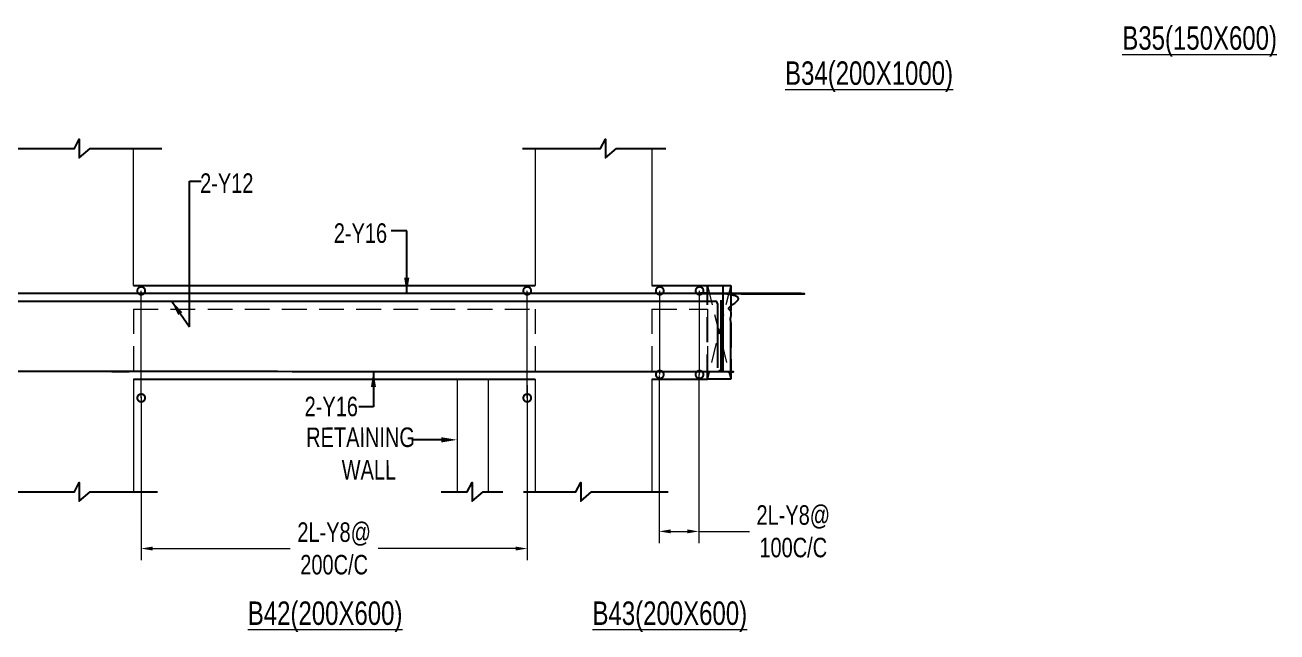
# Model space of a CAD drawing. Header units: millimetres. Extents: x 39642 to 122100, y 15829 to 56435.
# Drawn here: x 73662 to 81689, y 26435 to 30323 of the extents above; entities that cross this region are included whole.
import ezdxf

# ---------------------------------------------------------------- set-up
doc = ezdxf.new("R2010")
doc.units = ezdxf.units.MM
for name, pattern in [('CONTINOUS', [0]), ('CONTINU', [0]), ('HIDDEN', [9.525, 6.35, -3.175])]:
    doc.linetypes.add(name, pattern=pattern)
for name, color, linetype in [('-S-ARROW', 253, 'Continuous'), ('-S-MISC', 8, 'Continuous'), ('-STR-BEAM', 7, 'CONTINU'), ('-STR-REINF', 3, 'Continuous'), ('-STR-TEXT', 6, 'Continuous')]:
    doc.layers.add(name, color=color, linetype=linetype)
for name, color, linetype, lineweight in [('-S-STIRUP', 11, 'Continuous', 9), ('-STR-COLUMN', 5, 'HIDDEN', 13), ('-STR-RF-DIM', 252, 'CONTINOUS', 20), ('Elevation-1', 41, 'Continuous', 20), ('S-BEAM-IDEN', 2, 'Continuous', 9), ('SEC TEXT', 9, 'Continuous', 18), ('SLAB LINE', 254, 'HIDDEN', 20)]:
    doc.layers.add(name, color=color, linetype=linetype, lineweight=lineweight)
doc.styles.add('BEAM-LS', font='romans.shx', dxfattribs={"width": 0.8})
doc.styles.add('EL', font='swisscl.ttf')
doc.styles.add('SOBHA', font='swisscl.ttf')
doc.styles.add('sobha.sed', font='swisscl.ttf')
doc.dimstyles.new('S-50', dxfattribs={"dimscale": 50, "dimtxt": 2.5, "dimasz": 1.25, "dimexe": 1, "dimexo": 1, "dimgap": 0.5, "dimtad": 1, "dimdec": 0, "dimrnd": 0.0005, "dimzin": 0, "dimdsep": 46, "dimtxsty": 'EL', "dimblk": 'ARCHTICK', "dimcen": 0.09, "dimdle": 1.5, "dimclrd": 251, "dimclre": 251, "dimclrt": 6, "dimadec": 0, "dimazin": 0, "dimtfac": 1, "dimtdec": 0, "dimtofl": 0, "dimtmove": 0, "dimatfit": 3, "dimfxl": 2, "dimtolj": 1, "dimtzin": 0, "dimlwd": -1, "dimlwe": -1, "dimarcsym": 0})
doc.dimstyles.new('S-DIM50', dxfattribs={"dimscale": 50, "dimtxt": 2.5, "dimasz": 1.5, "dimexe": 1.5, "dimexo": 1, "dimgap": 0.5, "dimtad": 0, "dimdec": 0, "dimzin": 0, "dimdsep": 46, "dimtxsty": 'SOBHA', "dimcen": 0.09, "dimclrd": 256, "dimclre": 256, "dimclrt": 6, "dimadec": 5, "dimazin": 0, "dimtfac": 1, "dimtdec": 0, "dimtofl": 0, "dimtmove": 0, "dimatfit": 3, "dimfxl": 0.18, "dimtolj": 1, "dimtzin": 0, "dimlwd": -1, "dimlwe": -1, "dimarcsym": 0})
doc.dimstyles.new('STIRUP', dxfattribs={"dimscale": 50, "dimtxt": 2.5, "dimasz": 2.2, "dimexe": 0, "dimexo": 0, "dimgap": 0.5, "dimtad": 0, "dimdec": 0, "dimzin": 0, "dimdsep": 46, "dimtxsty": 'BEAM-LS', "dimblk": 'DOTSMALL', "dimcen": 0.09, "dimclrd": 256, "dimclre": 256, "dimclrt": 256, "dimadec": 5, "dimazin": 0, "dimtfac": 1, "dimtdec": 0, "dimtofl": 0, "dimtmove": 0, "dimatfit": 3, "dimldrblk": 'DOTSMALL', "dimfxl": 0, "dimfxlon": 1, "dimtolj": 1, "dimtzin": 0, "dimlwd": -1, "dimlwe": -1, "dimarcsym": 0})

# ---------------------------------------------------------------- blocks, each defined once
blk = doc.blocks.new('_DotSmall')
at = {"color": 0, "linetype": 'ByBlock', "const_width": 0.5}
blk.add_lwpolyline([(-0.0625, 0, 1), (0.0625, 0, 1)], format="xyb", close=True, dxfattribs=at)
blk = doc.blocks.new('*D191')
at = {"layer": '-S-STIRUP', "ltscale": 100, "transparency": 16777216}
blk.add_line((74407.1, 27934.4), (74407.1, 28621.1), dxfattribs=at)
at = {"layer": '-S-STIRUP', "linetype": 'CONTINU', "ltscale": 100, "transparency": 16777216, "xscale": 100, "yscale": 100, "zscale": 100}
for p, rotation in [((74407.1, 28621.1), 90), ((74407.1, 27934.4), 270)]:
    blk.add_blockref('_DotSmall', p, dxfattribs=dict(at, rotation=rotation))
blk = doc.blocks.new('*D192')
at = {"layer": '-S-STIRUP', "ltscale": 100, "transparency": 16777216}
blk.add_line((76882.2, 27934.4), (76882.2, 28621.1), dxfattribs=at)
at = {"layer": '-S-STIRUP', "linetype": 'CONTINU', "ltscale": 100, "transparency": 16777216, "xscale": 100, "yscale": 100, "zscale": 100}
for p, rotation in [((76882.2, 28621.1), 90), ((76882.2, 27934.4), 270)]:
    blk.add_blockref('_DotSmall', p, dxfattribs=dict(at, rotation=rotation))
blk = doc.blocks.new('_ArchTick')
at = {"color": 0, "linetype": 'ByBlock', "const_width": 0.15}
blk.add_lwpolyline([(-0.5, -0.5), (0.5, 0.5)], dxfattribs=at)
blk = doc.blocks.new('*D193')
at = {"layer": '-STR-RF-DIM', "transparency": 16777216}
for p, q in [((76882.2, 28015.3), (76882.2, 26894.5)), ((74406.2, 27940.6), (74406.2, 26894.5)), ((74481.2, 26969.5), (75362.7, 26969.5)), ((76807.2, 26969.5), (75925.7, 26969.5))]:
    blk.add_line(p, q, dxfattribs=at)
for points in [[(74481.2, 26982), (74481.2, 26957), (74406.2, 26969.5)], [(76807.2, 26982), (76807.2, 26957), (76882.2, 26969.5)]]:
    blk.add_solid(points, dxfattribs=at)
at = {"layer": '-STR-RF-DIM', "color": 6, "transparency": 16777216, "insert": (75644.2, 26969.5), "char_height": 125, "attachment_point": 5, "style": 'SOBHA'}
blk.add_mtext('\\A1;2L-Y8@\\P200C/C', dxfattribs=at)
blk = doc.blocks.new('*D211')
at = {"layer": '-S-STIRUP', "ltscale": 100, "transparency": 16777216}
blk.add_line((77732.1, 28084.4), (77732.1, 28621.1), dxfattribs=at)
at = {"layer": '-S-STIRUP', "linetype": 'CONTINU', "ltscale": 100, "transparency": 16777216, "xscale": 100, "yscale": 100, "zscale": 100}
for p, rotation in [((77732.1, 28621.1), 90), ((77732.1, 28084.4), 270)]:
    blk.add_blockref('_DotSmall', p, dxfattribs=dict(at, rotation=rotation))
blk = doc.blocks.new('*D212')
at = {"layer": '-STR-RF-DIM', "transparency": 16777216}
for p, q in [((77727.3, 28078.2), (77727.3, 27004.3)), ((77983.2, 28084.4), (77983.2, 27004.3)), ((77802.3, 27079.3), (77908.2, 27079.3)), ((77983.2, 27079.3), (78306.4, 27079.3))]:
    blk.add_line(p, q, dxfattribs=at)
for points in [[(77802.3, 27091.8), (77802.3, 27066.8), (77727.3, 27079.3)], [(77908.2, 27091.8), (77908.2, 27066.8), (77983.2, 27079.3)]]:
    blk.add_solid(points, dxfattribs=at)
at = {"layer": '-STR-RF-DIM', "color": 6, "transparency": 16777216, "insert": (78587.9, 27079.3), "char_height": 125, "attachment_point": 5, "style": 'SOBHA'}
blk.add_mtext('\\A1;2L-Y8@\\P100C/C', dxfattribs=at)
blk = doc.blocks.new('*D213')
at = {"layer": '-S-STIRUP', "ltscale": 100, "transparency": 16777216}
blk.add_line((77987.1, 28084.4), (77987.1, 28621.1), dxfattribs=at)
at = {"layer": '-S-STIRUP', "linetype": 'CONTINU', "ltscale": 100, "transparency": 16777216, "xscale": 100, "yscale": 100, "zscale": 100}
for p, rotation in [((77987.1, 28621.1), 90), ((77987.1, 28084.4), 270)]:
    blk.add_blockref('_DotSmall', p, dxfattribs=dict(at, rotation=rotation))
blk = doc.blocks.new('A$Cd5a942ff')
at = {"layer": '-S-ARROW'}
blk.add_lwpolyline([(186.7, 0), (0, 0), (0, 0)], dxfattribs=at)
blk.add_solid([(186.7, -16.7), (286.7, 0), (186.7, 16.7)], dxfattribs=at)

msp = doc.modelspace()

# ---------------------------------------------------------------- linework, layer by layer
at = {"layer": '-S-MISC', "linetype": 'ByBlock', "ltscale": 1000, "elevation": 0}
for points in [[(73590.3, 29533.2), (73978.6, 29533.2), (74009.5, 29592.8), (74009.5, 29472.7), (74079.8, 29533.2), (74538.6, 29533.2)], [(76852.7, 29533.2), (77352.6, 29533.2), (77383.4, 29592.8), (77383.4, 29472.7), (77453.8, 29533.2), (77770.1, 29533.2)], [(73587.7, 27333.2), (73978.6, 27333.2), (74009.5, 27392.8), (74009.5, 27272.7), (74079.8, 27333.2), (74511.4, 27333.2)], [(76330.4, 27333.2), (76498, 27333.2), (76528.9, 27392.8), (76528.9, 27272.7), (76599.2, 27333.2), (76726.2, 27333.2)], [(76858.8, 27333.2), (77194, 27333.2), (77224.9, 27392.8), (77224.9, 27272.7), (77295.2, 27333.2), (77786.1, 27333.2)]]:
    msp.add_lwpolyline(points, dxfattribs=at)
at = {"layer": '-STR-BEAM'}
for p, q in [((74357.1, 28654.1, 0), (76932.1, 28654.1, 0)), ((77682.1, 28654.1, 0), (78037.1, 28654.1, 0)), ((74357.1, 28054.1, 0), (76932.1, 28054.1, 0)), ((77682.1, 28054.1, 0), (78037.1, 28054.1, 0))]:
    msp.add_line(p, q, dxfattribs=at)
at = {"layer": '-STR-BEAM', "linetype": 'HIDDEN', "ltscale": 25, "elevation": 0}
msp.add_lwpolyline([(78037.1, 28654), (78187.1, 28654.1), (78187.1, 28054.1), (78037.1, 28054.1), (78037.1, 28654)], dxfattribs=at)
at = {"layer": '-STR-COLUMN', "linetype": 'Continuous', "ltscale": 10}
for p, q in [((74357.1, 28654.1, 0), (74357.1, 29533.2, 0)), ((76932.1, 29533.2, 0), (76932.1, 28654.1, 0)), ((77682.1, 29533.2, 0), (77682.1, 28654.1, 0)), ((74357.1, 28054.1, 0), (74357.1, 27333.2, 0)), ((76432.1, 28054.1, 0), (76432.1, 27333.2, 0)), ((76632.1, 28054.1, 0), (76632.1, 27333.2, 0)), ((76932.1, 28054.1, 0), (76932.1, 27333.2, 0)), ((77682.1, 28054.1, 0), (77682.1, 27333.2, 0))]:
    msp.add_line(p, q, dxfattribs=at)
at = {"layer": '-STR-REINF', "ltscale": 10}
for p, q in [((72657.1, 28553.6, 0), (78087.1, 28553.6, 0)), ((78102, 28538.6, 0), (78102, 28126.9, 0)), ((74307.1, 28104.1, 0), (69982.1, 28104.1, 0))]:
    msp.add_line(p, q, dxfattribs=at)
at = {"layer": '-STR-REINF', "ltscale": 10, "elevation": 0}
msp.add_lwpolyline([(78141, 28104.1, -0.414214), (78126, 28119.1), (78126, 28561.2)], format="xyb", dxfattribs=at)
at = {"layer": '-STR-REINF', "ltscale": 10}
msp.add_arc((78087, 28538.6, 0), 15, 0, 90, dxfattribs=at)
for points in [[(78187.1, 28083, 0), (78187.1, 28421.3, 0), (78187.1, 28589.1, 0), (78187.1, 28604.1, 0), (78172.1, 28604.1, 0), (75816.5, 28604.1, 0), (57677.1, 28604.1, 0), (57662.1, 28604.1, 0), (57662.1, 28589.1, 0), (57662.1, 28421.3, 0), (57662.1, 28063.7, 0)], [(78137.1, 28652.5, 0), (78137.1, 28284.2, 0), (78137.1, 28116.4, 0), (78137.1, 28101.4, 0), (78122.1, 28101.4, 0), (75816.5, 28101.4, 0), (74307.1, 28104.1, 0), (74307.1, 28104.1, 0), (74307.1, 28104.1, 0), (74307.1, 28104.1, 0), (74307.1, 28104.1, 0)]]:
    msp.add_rational_spline(points, [1, 1, 1, 0.707106781187, 1, 1, 1, 0.707106781187, 1, 1, 1], degree=2, knots=[0, 0, 0, 1, 1, 2.570796, 2.570796, 3.570796, 3.570796, 5.141593, 5.141593, 6.141593, 6.141593, 6.141593], dxfattribs=at)
at = {"layer": 'S-BEAM-IDEN', "color": 9, "linetype": 'HIDDEN', "ltscale": 20}
for p, q in [((78187.1, 28654.1, 0), (78037.1, 28054.1, 0)), ((78037.1, 28654.1, 0), (78187.1, 28054.1, 0))]:
    msp.add_line(p, q, dxfattribs=at)
at = {"layer": 'SLAB LINE', "linetype": 'HIDDEN', "ltscale": 25}
for p, q in [((74357.1, 28504.1, 0), (76932.1, 28504.1, 0)), ((74357.1, 28504.1, 0), (74357.1, 28054.1, 0)), ((76932.1, 28504.1, 0), (76932.1, 28054.1, 0)), ((77682.1, 28504.1, 0), (78037.1, 28504.1, 0)), ((77682.1, 28504.1, 0), (77682.1, 28054.1, 0)), ((78037.1, 28504.1, 0), (78037.1, 28054.1, 0))]:
    msp.add_line(p, q, dxfattribs=at)

# ---------------------------------------------------------------- block references
at = {"layer": 'Elevation-1', "color": 6, "ltscale": 20}
msp.add_blockref('A$Cd5a942ff', (76145.4, 27665.9, 0), dxfattribs=at)

# ---------------------------------------------------------------- texts
at = {"layer": '-STR-TEXT', "color": 6, "char_height": 125, "style": 'SOBHA'}
for s, insert, attachment_point in [('\\A1;2-Y12', (74784.8, 29248.1, 0), 7), ('\\A1;2-Y16', (75983.8, 29053.1, 0), 3)]:
    msp.add_mtext(s, dxfattribs=dict(at, insert=insert, attachment_point=attachment_point))
at = {"layer": '-STR-TEXT', "color": 6, "insert": (75796.7, 27815.4, 0), "char_height": 125, "width": 696.385, "attachment_point": 9, "style": 'SOBHA'}
msp.add_mtext('\\A1;2-Y16', dxfattribs=at)
at = {"layer": 'SEC TEXT', "color": 1, "linetype": 'ByBlock', "style": 'sobha.sed'}
for s, rotation, p in [('%%UB35(150X600)', 359.98928, (80697.8, 30165.4, 0)), ('%%UB34(200X1000)', 0.01072, (78535.4, 29940.4, 0)), ('%%UB42(200X600)', 0.01072, (75090.6, 26480.3, 0)), ('%%UB43(200X600)', 0.01072, (77300.7, 26480.3, 0))]:
    msp.add_text(s, height=150, rotation=rotation, dxfattribs=at).set_placement(p)
at = {"layer": 'SEC TEXT', "color": 1, "linetype": 'ByBlock', "insert": (76071.2, 27745.1, 0), "char_height": 125, "attachment_point": 3, "rotation": 0.01072, "style": 'sobha.sed'}
msp.add_mtext_dynamic_manual_height_columns('\\pxqc;RETAINING    WALL', width=515.248, gutter_width=1750, heights=[0], dxfattribs=at)

# ---------------------------------------------------------------- dimensions: what is measured, and where the dimension line sits
at = {"layer": '-S-STIRUP', "linetype": 'CONTINU', "ltscale": 100}
for base, p1, p2, picture, middle in [((74407.1, 28621.1, 0), (74407.1, 27934.4, 0), (74407.1, 28621.1, 0), '*D191', (74407.1, 28277.7, 0)), ((76882.2, 28621.1, 178586.6), (76882.2, 27934.4, 178586.6), (76882.2, 28621.1, 178586.6), '*D192', (76882.2, 28277.7, 178586.6)), ((77732.1, 28621.1, 0), (77732.1, 28084.4, 0), (77732.1, 28621.1, 0), '*D211', (77732.1, 28352.7, 0)), ((77987.1, 28621.1, 0), (77987.1, 28084.4, 0), (77987.1, 28621.1, 0), '*D213', (77987.1, 28352.7, 0))]:
    dim = msp.add_linear_dim(base=base, p1=p1, p2=p2, angle=90, text=' ', dimstyle='STIRUP', override={"dimasz": 2}, dxfattribs=at)
    dim.commit()
    dim.dimension.update_dxf_attribs({"geometry": picture, "text_midpoint": middle})
at = {"layer": '-STR-RF-DIM'}
dim = msp.add_linear_dim(base=(74406.2, 26969.5, 178586.6), p1=(76882.2, 28015.3, 178586.6), p2=(74406.2, 27940.6, 0), angle=180, text='2L-Y8@\\P200C/C', dimstyle='S-DIM50', override={"dimscale": 1, "dimtxt": 125, "dimasz": 75, "dimexe": 75, "dimexo": 0, "dimgap": 25, "dimsah": 1, "dimcen": 4.5, "dimfxl": 75}, dxfattribs=at)
dim.commit()
dim.dimension.update_dxf_attribs({"geometry": '*D193', "text_midpoint": (75644.2, 26969.5, 178586.6)})
dim = msp.add_linear_dim(base=(77727.3, 27079.3, 178586.6), p1=(77983.2, 28084.4, 0), p2=(77727.3, 28078.2, 178586.6), angle=180, text='2L-Y8@\\P100C/C', dimstyle='S-DIM50', override={"dimscale": 1, "dimtxt": 125, "dimasz": 75, "dimexe": 75, "dimexo": 0, "dimgap": 25, "dimsah": 1, "dimcen": 4.5, "dimfxl": 75}, dxfattribs=at)
dim.commit()
dim.dimension.update_dxf_attribs({"geometry": '*D212', "text_midpoint": (78587.9, 27079.3, 178586.6), "dimtype": 160})

# ---------------------------------------------------------------- leaders
at = {"layer": '-S-ARROW', "annotation_type": 0, "has_hookline": 1, "hookline_direction": 1, "text_width": 353, "horizontal_direction": (-1, 0, 0)}
msp.add_leader([(74600.4, 28556.8, 178586.6), (74715.9, 28390.4, 178586.6), (74715.9, 29324.1, 178586.6), (74791.6, 29324.1, 178586.6)], dimstyle='S-50', override={"dimasz": 2, "dimgap": 0.1, "dimtad": 0}, dxfattribs=at)
at = {"layer": '-S-ARROW'}
msp.add_leader([(76109.5, 28604.1, 0), (76109.5, 29004.1, 0), (76010.5, 29004.1, 0)], dimstyle='S-50', override={"dimasz": 2, "dimgap": 0.1, "dimtad": 0}, dxfattribs=at)
at = {"layer": '-S-ARROW', "annotation_type": 0, "has_hookline": 1, "hookline_direction": 1, "text_width": 353.5}
msp.add_leader([(75896.1, 28104.1, 0), (75896.1, 27877.9, 0), (75801.7, 27877.9, 0)], dimstyle='S-50', override={"dimasz": 2, "dimgap": 0.1, "dimtad": 0}, dxfattribs=at)

doc.saveas('drawing.dxf')
